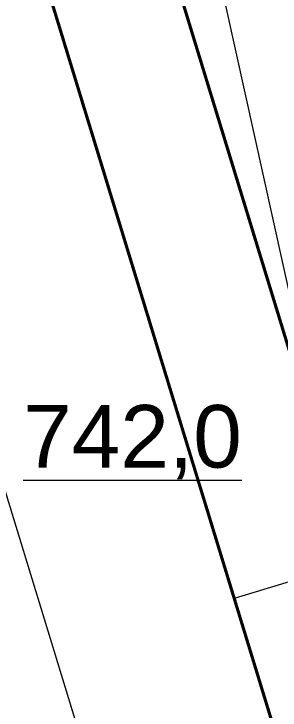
# Model space of a CAD drawing. Header units: metres. Extents: x 0 to 551036, y 0 to 1845929.
# Drawn here: x 547427.55 to 547436.06, y 1841889.98 to 1841912.22 of the extents above; entities that cross this region are included whole.
import ezdxf
from ezdxf.enums import TextEntityAlignment as Align

# ---------------------------------------------------------------- set-up
doc = ezdxf.new("R2010")
doc.units = ezdxf.units.M
doc.header["$MEASUREMENT"] = 0
for name, pattern in [('02 Xref KB1 MBTB$0$DASHED2', [0.375, 0.25, -0.125]), ('02 Xref KB1 MBTB$0$HIDDEN', [0.375, 0.25, -0.125]), ('DGN Style 2', [126.567841, 75.940705, -50.627136])]:
    doc.linetypes.add(name, pattern=pattern)
for name, color, linetype, lineweight in [('_0', 7, 'Continuous', 0), ('Level 1', 7, 'Continuous', 0), ('Level 10', 7, 'Continuous', 0), ('Level 5', 7, 'Continuous', 0)]:
    doc.layers.add(name, color=color, linetype=linetype, lineweight=lineweight)
doc.styles.add('Style-Arial', font='arial.ttf')

# ---------------------------------------------------------------- blocks, each defined once
blk = doc.blocks.new('Substation')
at = {"color": 251, "linetype": '02 Xref KB1 MBTB$0$HIDDEN', "lineweight": 13, "ltscale": 5000, "const_width": 1, "elevation": 0}
for points in [[(3138566.423, 2124528.782), (3139022.228, 2124528.781)], [(3138566.423, 2124488.787), (3139022.228, 2124488.787)]]:
    blk.add_lwpolyline(points, dxfattribs=at)
at = {"color": 251, "linetype": '02 Xref KB1 MBTB$0$DASHED2', "ltscale": 2000, "elevation": 0}
blk.add_lwpolyline([(3138754.28, 2124391.433), (3138754.318, 2124528.775)], dxfattribs=at)

msp = doc.modelspace()

# ---------------------------------------------------------------- block references
at = {"layer": '_0', "xscale": 0.1, "yscale": 0.1, "zscale": 0.1, "rotation": 107.0123114188912}
msp.add_blockref('Substation', (842423.72785, 1603911.5666), dxfattribs=at)

# ---------------------------------------------------------------- next in the draw order: linework, layer by layer
at = {"layer": 'Level 1', "color": 7, "linetype": 'DGN Style 2', "flags": 128}
msp.add_lwpolyline([(547549.65226, 1841897.89963), (547515.12807, 1842010.73616), (547402.95994, 1841976.41657), (547437.48403, 1841863.58004), (547549.65226, 1841897.89963)], close=True, dxfattribs=at)
at = {"layer": 'Level 10', "color": 5, "linetype": 'Continuous', "lineweight": 0, "flags": 128}
msp.add_lwpolyline([(547440.24, 1841924.51), (547434.31, 1841912.49), (547437.98, 1841895.94), (547441.5627, 1841862.7364), (547441.9, 1841859.61), (547446.57, 1841846.02)], dxfattribs=at)

# ---------------------------------------------------------------- next in the draw order: texts
at = {"layer": 'Level 5', "color": 5, "linetype": 'Continuous', "lineweight": 0, "style": 'Style-Arial'}
msp.add_text('%%u742,0%%U', height=2, dxfattribs=at).set_placement((547431.34014, 1841898.72287), align=Align.MIDDLE_CENTER)
msp.add_text('%%u742,0%%U', height=2, dxfattribs=at).set_placement((547431.34014, 1841898.72287), align=Align.MIDDLE_CENTER)

doc.saveas('drawing.dxf')
